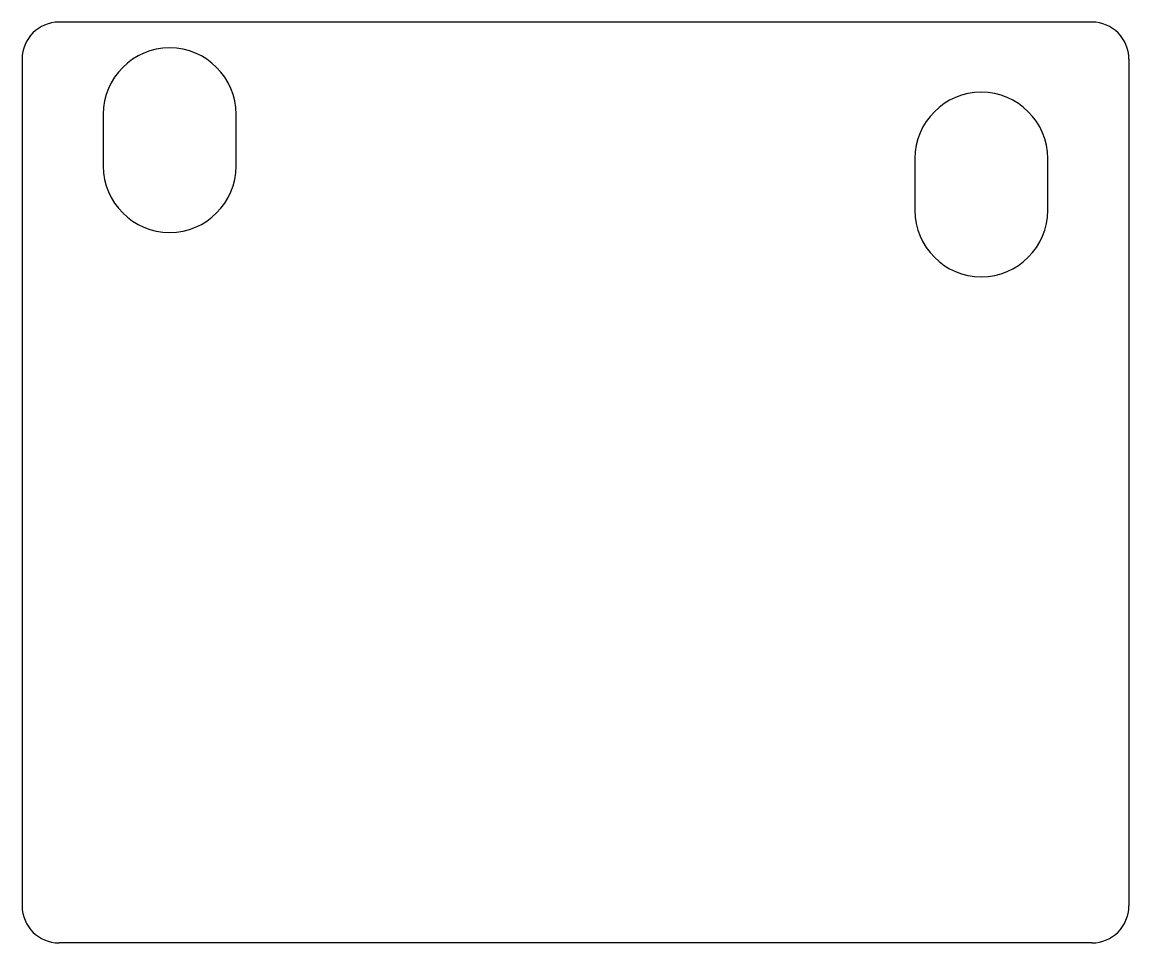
# Model space of a CAD drawing. Header units: millimetres. Extents: x -150 to 0, y -81 to 44.
import ezdxf

# ---------------------------------------------------------------- set-up
doc = ezdxf.new("R2010")
doc.units = ezdxf.units.MM

msp = doc.modelspace()

# ---------------------------------------------------------------- linework, layer by layer
at = {"color": 7, "linetype": 'Continuous', "lineweight": 25}
for p, q in [((-5, 44), (-145, 44)), ((-139, 31.5), (-139, 24.5)), ((-121, 24.5), (-121, 31.5)), ((-29, 25.5), (-29, 18.5)), ((-11, 18.5), (-11, 25.5)), ((-5, -80.79), (-145, -80.79))]:
    msp.add_line(p, q, dxfattribs=at)
for p, q in [((-150, 39), (-150, -75.79)), ((0, 39), (0, -75.79))]:
    msp.add_line(p, q)
for centre, radius, start, end in [((-145, 39), 5, 90, 180), ((-5, 39), 5, 0, 90), ((-130, 31.5), 9, 0, 180), ((-20, 25.5), 9, 0, 180), ((-130, 24.5), 9, 180, 0), ((-20, 18.5), 9, 180, 0)]:
    msp.add_arc(centre, radius, start, end, dxfattribs=at)
for centre, start, end in [((-145, -75.79), 180, 270), ((-5, -75.79), 270, 0)]:
    msp.add_arc(centre, 5, start, end)

doc.saveas('drawing.dxf')
